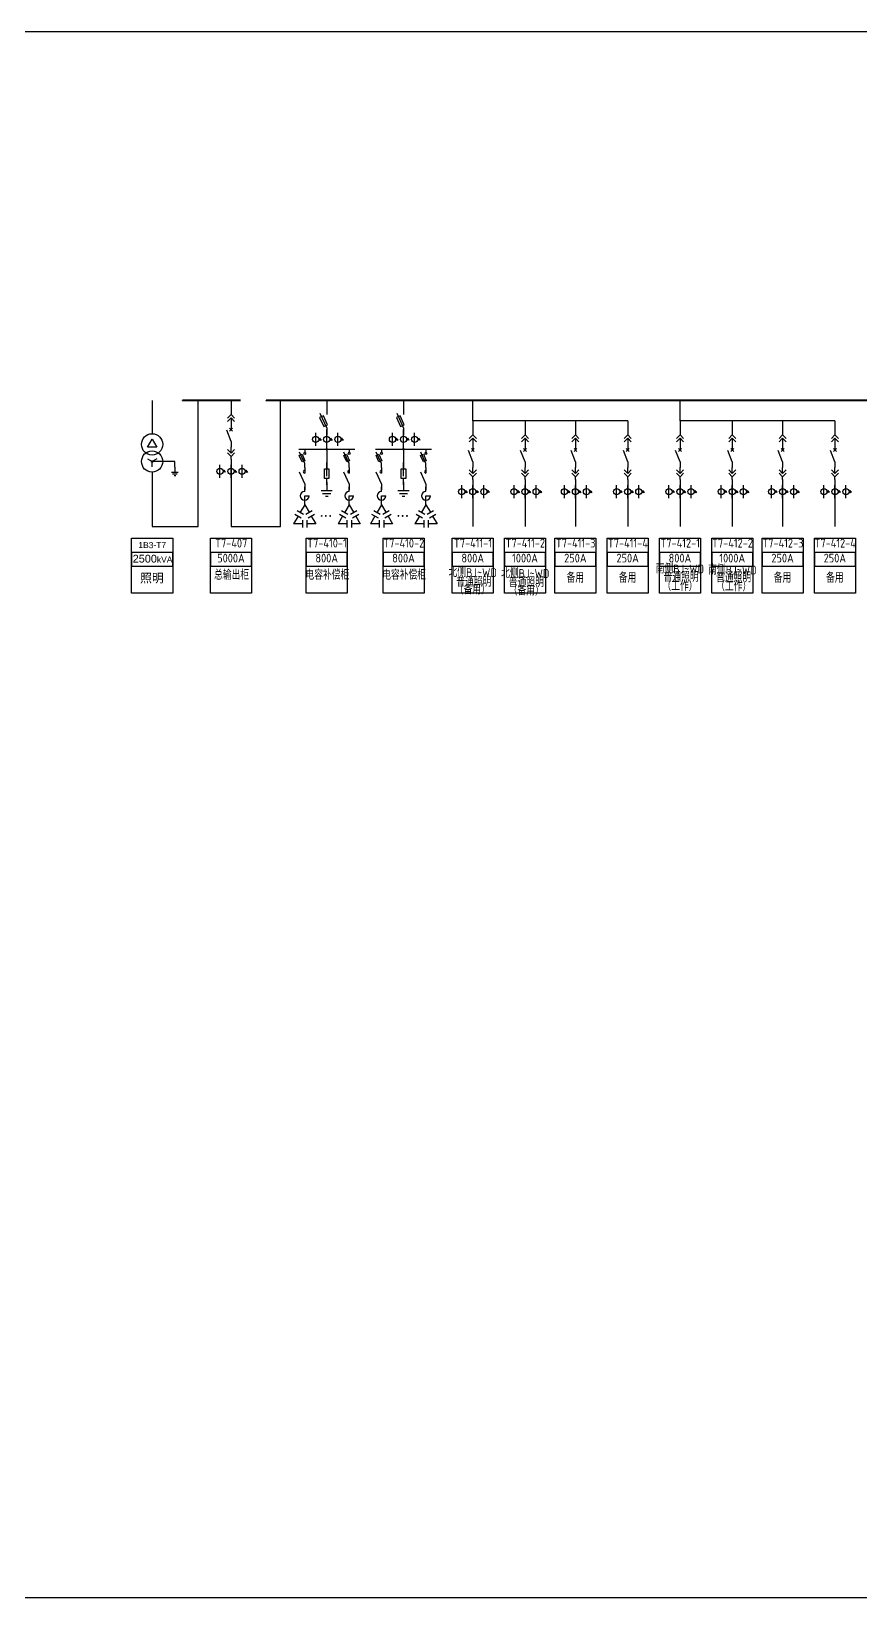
# Model space of a CAD drawing. Header units: millimetres. Extents: x -3460 to -460, y 6070 to 9130.
# Drawn here: x -1056.9 to -951.6, y 8243.4 to 8442.3 of the extents above; entities that cross this region are included whole.
import ezdxf
from ezdxf.enums import TextEntityAlignment as Align

# ---------------------------------------------------------------- set-up
doc = ezdxf.new("R2010")
doc.units = ezdxf.units.MM
doc.header["$LTSCALE"] = 1000
doc.header["$MEASUREMENT"] = 0
doc.linetypes.add('CENTER', pattern=[2, 1.25, -0.25, 0.25, -0.25])
doc.linetypes.add('CONTINOUS', pattern=[0])
doc.styles.add('HZSONG', font='gbenor.shx', dxfattribs={"height": 1200, "bigfont": 'gbcbig.shx'})
doc.styles.get("Standard").update_dxf_attribs({"font": 'arial.ttf'})

# ---------------------------------------------------------------- blocks, each defined once
blk = doc.blocks.new('DYDQAA05')
at = {"color": 0}
blk.add_lwpolyline([(0, 0), (0, -7)], dxfattribs=at)
blk = doc.blocks.new('DYDQAA03')
at = {"color": 0}
for points in [[(0, 0), (0, -1.5)], [(-2.12, -3.62), (0, -1.5)], [(-2.12, -5.62), (0, -3.5)], [(2.12, -3.62), (0, -1.5)], [(2.12, -5.62), (0, -3.5)], [(0, -3.5), (0, -7)]]:
    blk.add_lwpolyline(points, dxfattribs=at)
blk = doc.blocks.new('DYDQAA09')
at = {"color": 0}
blk.add_lwpolyline([(0, 0), (0, -3.5)], dxfattribs=at)
blk.add_lwpolyline([(0, 0), (0, -3.5)], dxfattribs=at)
blk.add_lwpolyline([(0, 0), (0, -3.5)], dxfattribs=at)
blk.add_lwpolyline([(0, 0), (0, -3.5)], dxfattribs=at)
blk.add_lwpolyline([(0, 0), (0, -3.5)], dxfattribs=at)
blk.add_lwpolyline([(0, 0), (0, -3.5)], dxfattribs=at)
blk.add_lwpolyline([(0, 0), (0, -3.5)], dxfattribs=at)
blk.add_lwpolyline([(0, 0), (0, -3.5)], dxfattribs=at)
blk.add_lwpolyline([(0, 0), (0, -3.5)], dxfattribs=at)
blk = doc.blocks.new('DYDQ0201')
at = {"color": 0}
for points in [[(0.86, -0.86), (-0.86, 0.86)], [(-0.86, -0.86), (0.86, 0.86)], [(0, -7), (-2.61, -0.37)]]:
    blk.add_lwpolyline(points, dxfattribs=at)
blk = doc.blocks.new('DYDQAA04')
at = {"color": 0}
for points in [[(0, -3.5), (0, 0)], [(-2.12, -1.38), (0, -3.5)], [(-2.12, -3.38), (0, -5.5)], [(2.12, -1.38), (0, -3.5)], [(2.12, -3.38), (0, -5.5)], [(0, -7), (0, -5.5)]]:
    blk.add_lwpolyline(points, dxfattribs=at)
blk = doc.blocks.new('A$C03DD39B5')
for p, q in [((417, 475), (283, 392)), ((417, 422), (283, 339)), ((350, 333), (350, 467))]:
    blk.add_line(p, q)
blk.add_lwpolyline([(700, 167), (0, 167)])
blk.add_circle((350, 167), 167)
blk = doc.blocks.new('$element$00000530')
for points in [[(-0.291, -0.342), (-0.139, -0.275), (0.017, -0.625), (-0.136, -0.693), (-0.291, -0.342)], [(0, -1), (0, -0.78), (-0.283, -0.152)], [(-0.05, -0.183), (0.05, -0.183)], [(0, 0), (0, -0.183)]]:
    blk.add_lwpolyline(points)
blk.add_circle((0, -0.233), 0.05)
at = {"flags": 9}
blk.add_attdef('S', (0, 0), '', height=0.00000667, dxfattribs=at)
blk = doc.blocks.new('M_M4')
blk.add_line((-0.25, -0.2), (0, -0.75))
for points in [[(0, 0), (0, -0.25)], [(0, -0.75), (0, -1)]]:
    blk.add_lwpolyline(points)
blk.add_arc((-0.008, -0.192), 0.0589, 81.8699, 278.1301)
at = {"width": 0.8, "flags": 9}
blk.add_attdef('S', (0.25, -0.5), '', height=0.2, dxfattribs=at)
blk = doc.blocks.new('M_M23')
for p, q in [((0, -0.5), (-0.25, -0.5)), ((0, -0.25), (0, -0.5))]:
    blk.add_line(p, q)
for points in [[(0, 0), (0, -0.25)], [(0, -0.75), (0, -1)]]:
    blk.add_lwpolyline(points)
blk.add_arc((0, -0.5), 0.25, 270, 180)
at = {"width": 0.8, "flags": 9}
blk.add_attdef('S', (0.25, -0.5), '', height=0.2, dxfattribs=at)
blk = doc.blocks.new('M_M44IVD')
for points in [[(0, 0), (-0.2, -0.346)], [(0, 0), (0.2, -0.346)], [(-0.3, -0.52), (-0.5, -0.866)], [(-0.444, -0.436), (-0.156, -0.603)], [(-0.344, -0.263), (-0.056, -0.43)], [(-0.1, -0.699), (-0.1, -1.033)], [(0.056, -0.43), (0.344, -0.263)], [(0.1, -0.699), (0.1, -1.033)], [(0.156, -0.603), (0.444, -0.436)], [(0.3, -0.52), (0.5, -0.866)], [(-0.1, -0.866), (-0.5, -0.866)], [(0.5, -0.866), (0.1, -0.866)]]:
    blk.add_lwpolyline(points)
at = {"width": 0.8, "flags": 9}
blk.add_attdef('S', (0.25, -0.5), '', height=0.2, dxfattribs=at)
blk = doc.blocks.new('M_M17')
for p, q in [((-0.1, -0.717), (-0.1, -0.283)), ((-0.1, -0.283), (0.1, -0.283)), ((0, -0.383), (0, -0.717)), ((0.1, -0.283), (0.1, -0.717)), ((0.1, -0.717), (-0.1, -0.717))]:
    blk.add_line(p, q)
for points in [[(0, 0), (0, -0.283)], [(0, -0.717), (0, -1)]]:
    blk.add_lwpolyline(points)
for points in [[(-0.033, -0.567), (0.033, -0.567), (0, -0.367), (0.033, -0.567)], [(0.033, -0.567), (0, -0.367), (-0.033, -0.567), (0.033, -0.567)], [(0, -0.367), (-0.033, -0.567), (0.033, -0.567), (0, -0.367)]]:
    blk.add_solid(points)
at = {"width": 0.8, "flags": 9}
blk.add_attdef('S', (0.25, -0.5), '', height=0.2, dxfattribs=at)
blk = doc.blocks.new('M_M24')
for p, q in [((-0.25, -0.375), (0.25, -0.375)), ((-0.1875, -0.5), (0.1875, -0.5)), ((-0.0625, -0.625), (0.0625, -0.625))]:
    blk.add_line(p, q)
blk.add_lwpolyline([(0, 0), (0, -0.375)])
at = {"width": 0.8, "flags": 9}
blk.add_attdef('S', (0.25, -0.5), '', height=0.2, dxfattribs=at)

msp = doc.modelspace()

# ---------------------------------------------------------------- linework, layer by layer
at = {"color": 0}
for p, q in [((-1041.57, 8395.43, -11620.22), (-1041.57, 8391.19, -16231.15)), ((-1035.71, 8379.41, -16231.15), (-1035.71, 8395.43, -14445.76)), ((-1042.15, 8389.5, -16231.15), (-1041.57, 8390.51, -16231.15)), ((-1042.15, 8389.5, -16231.15), (-1041.57, 8390.51, -16231.15)), ((-1041.57, 8390.51, -16231.15), (-1040.98, 8389.5, -16231.15)), ((-1040.98, 8389.5, -16231.15), (-1042.15, 8389.5, -16231.15)), ((-1042.15, 8388.01, -16231.15), (-1041.57, 8387.67, -16231.15)), ((-1041.58, 8387.77, -16231.15), (-1041.67, 8387.68, -16231.15)), ((-1041.54, 8387.77, -16231.15), (-1041.66, 8387.64, -16231.15)), ((-1041.52, 8387.76, -16231.15), (-1041.66, 8387.62, -16231.15)), ((-1041.61, 8387.76, -16231.15), (-1041.66, 8387.71, -16231.15)), ((-1041.49, 8387.74, -16231.15), (-1041.64, 8387.59, -16231.15)), ((-1041.48, 8387.72, -16231.15), (-1041.62, 8387.58, -16231.15)), ((-1041.47, 8387.69, -16231.15), (-1041.59, 8387.57, -16231.15)), ((-1040.98, 8388.01, -16231.15), (-1041.57, 8387.67, -16231.15)), ((-1041.47, 8387.67, -16231.15), (-1041.57, 8387.57, -16231.15)), ((-1041.57, 8386.99, -16231.15), (-1041.57, 8387.67, -16231.15)), ((-1038.68, 8387.67, -16231.15), (-1041.57, 8387.67, -16231.15)), ((-1041.57, 8386.32, -16231.15), (-1041.57, 8379.41, -16231.15)), ((-1039.09, 8386.32, -16231.15), (-1038.28, 8386.32, -16231.15)), ((-1038.99, 8386.11, -16231.15), (-1038.38, 8386.11, -16231.15)), ((-1038.78, 8385.91, -16231.15), (-1038.58, 8385.91, -16231.15)), ((-1041.57, 8379.41, -16231.15), (-1035.71, 8379.41, -16231.15))]:
    msp.add_line(p, q, dxfattribs=at)
for p, q in [((-1025.26, 8379.41, -14445.76), (-1025.26, 8395.43, -14445.76)), ((-1000.85, 8392.85, -15829.04), (-1000.85, 8395.43, -14445.76)), ((-1000.85, 8392.85, -15829.04), (-1000.85, 8395.43, -14445.76)), ((-974.54, 8392.85, -15829.04), (-974.54, 8395.43, -14445.76)), ((-974.54, 8392.85, -15829.04), (-974.54, 8395.43, -14445.76)), ((-994.22, 8392.85, -15829.08), (-1000.85, 8392.85, -15829.08)), ((-981.18, 8392.85, -15829.08), (-994.22, 8392.85, -15829.08)), ((-967.9, 8392.85, -15829.08), (-974.54, 8392.85, -15829.08)), ((-954.87, 8392.85, -15829.08), (-967.9, 8392.85, -15829.08)), ((-1019.4, 8389.33, -14445.76), (-1019.4, 8389.66, -14445.76)), ((-1009.65, 8389.33, -14445.76), (-1009.65, 8389.66, -14445.76)), ((-1022.2, 8389.23, -14445.76), (-1022.2, 8388.83, -14445.76)), ((-1012.45, 8389.23, -14445.76), (-1012.45, 8388.83, -14445.76)), ((-1031.55, 8387.19, -14445.76), (-1031.55, 8385.55, -14445.76)), ((-1031.55, 8385.55, -14445.76), (-1031.55, 8379.41, -14445.76)), ((-1000.85, 8384.61, -13627.87), (-1000.85, 8382.98, -13627.87)), ((-994.22, 8384.61, -13627.87), (-994.22, 8382.98, -13627.87)), ((-987.82, 8384.61, -13627.87), (-987.82, 8382.98, -13627.87)), ((-981.18, 8384.61, -13627.87), (-981.18, 8382.98, -13627.87)), ((-974.54, 8384.61, -13627.87), (-974.54, 8382.98, -13627.87)), ((-967.9, 8384.61, -13627.87), (-967.9, 8382.98, -13627.87)), ((-961.51, 8384.61, -13627.87), (-961.51, 8382.98, -13627.87)), ((-954.87, 8384.61, -13627.87), (-954.87, 8382.98, -13627.87)), ((-1000.85, 8382.98, -13627.87), (-1000.85, 8379.41, -13627.87)), ((-994.22, 8382.98, -13627.87), (-994.22, 8379.41, -13627.87)), ((-987.82, 8382.98, -13627.87), (-987.82, 8379.41, -13627.87)), ((-981.18, 8382.98, -13627.87), (-981.18, 8379.41, -13627.87)), ((-974.54, 8382.98, -13627.87), (-974.54, 8379.41, -13627.87)), ((-967.9, 8382.98, -13627.87), (-967.9, 8379.41, -13627.87)), ((-961.51, 8382.98, -13627.87), (-961.51, 8379.41, -13627.87)), ((-954.87, 8382.98, -13627.87), (-954.87, 8379.41, -13627.87)), ((-1031.55, 8379.41, -14445.76), (-1025.26, 8379.41, -14445.76))]:
    msp.add_line(p, q)
at = {"linetype": 'Continuous'}
for p, q in [((-1020.27, 8393.82, -14445.76), (-1019.4, 8391.89, -14445.76)), ((-1010.52, 8393.82, -14445.76), (-1009.65, 8391.89, -14445.76)), ((-1019.4, 8391.44, -14445.76), (-1019.4, 8391.74, -14445.76)), ((-1019.4, 8390.98, -14445.76), (-1019.4, 8391.62, -14445.76)), ((-1009.65, 8391.44, -14445.76), (-1009.65, 8391.74, -14445.76)), ((-1009.65, 8390.98, -14445.76), (-1009.65, 8391.62, -14445.76)), ((-1022.95, 8389.23, -14445.76), (-1015.84, 8389.23, -14445.76)), ((-1019.4, 8389.23, -14445.76), (-1019.4, 8386.77, -14445.76)), ((-1013.2, 8389.23, -14445.76), (-1006.09, 8389.23, -14445.76)), ((-1009.65, 8389.23, -14445.76), (-1009.65, 8386.77, -14445.76))]:
    msp.add_line(p, q, dxfattribs=at)
at = {"color": 0, "linetype": 'CENTER', "ltscale": 0.5}
msp.add_line((-1038.68, 8386.93, -16231.15), (-1038.68, 8387.67, -16231.15), dxfattribs=at)
at = {"color": 1, "lineweight": 30, "ltscale": 0.002916}
msp.add_lwpolyline([(-1320, 8442.28), (-582.33, 8442.28), (-582.33, 8243.43), (-1320, 8243.43)], close=True, dxfattribs=at)
at = {"color": 1, "lineweight": 40, "ltscale": 100, "elevation": -14445.76}
for points in [[(-1030.35, 8395.43), (-1037.72, 8395.43), (-1037.72, 8395.43)], [(-840.17, 8395.43), (-1027.07, 8395.43), (-1027.07, 8395.43)]]:
    msp.add_lwpolyline(points, dxfattribs=at)
at = {"linetype": 'Continuous', "elevation": -14445.76}
for points in [[(-1019.4, 8395.43), (-1019.4, 8393.65)], [(-1019.4, 8394.52), (-1019.4, 8393.65)], [(-1009.65, 8395.43), (-1009.65, 8393.65)], [(-1009.65, 8394.52), (-1009.65, 8393.65)], [(-1019.4, 8391.89), (-1019.4, 8391.01)], [(-1009.65, 8391.89), (-1009.65, 8391.01)]]:
    msp.add_lwpolyline(points, dxfattribs=at)
for points in [[(-1019.78, 8392.1), (-1019.3, 8392.32), (-1019.83, 8393.48), (-1020.31, 8393.26)], [(-1010.03, 8392.1), (-1009.55, 8392.32), (-1010.08, 8393.48), (-1010.56, 8393.26)]]:
    msp.add_lwpolyline(points, close=True, dxfattribs=at)
at = {"color": 0, "elevation": -16231.15}
msp.add_lwpolyline([(-1038.68, 8386.93), (-1038.68, 8386.32)], dxfattribs=at)
at = {"lineweight": -2, "ltscale": 100, "elevation": -14732.04}
for points in [[(-1020.1, 8380.76, 0.117, 0.117, 1), (-1019.99, 8380.76, 0.117, 0.117, 1)], [(-1019.57, 8380.76, 0.117, 0.117, 1), (-1019.45, 8380.76, 0.117, 0.117, 1)], [(-1019.02, 8380.76, 0.117, 0.117, 1), (-1018.9, 8380.76, 0.117, 0.117, 1)], [(-1010.36, 8380.76, 0.117, 0.117, 1), (-1010.24, 8380.76, 0.117, 0.117, 1)], [(-1009.82, 8380.76, 0.117, 0.117, 1), (-1009.7, 8380.76, 0.117, 0.117, 1)], [(-1009.27, 8380.76, 0.117, 0.117, 1), (-1009.15, 8380.76, 0.117, 0.117, 1)]]:
    msp.add_lwpolyline(points, format="xyseb", close=True, dxfattribs=at)
for points, elevation in [([(-1044.17, 8377.92), (-1038.96, 8377.92), (-1038.96, 8370.97), (-1044.17, 8370.97)], -15263.7), ([(-1034.16, 8377.92), (-1028.95, 8377.92), (-1028.95, 8370.97), (-1034.16, 8370.97)], -15263.7), ([(-1022, 8377.92), (-1016.79, 8377.92), (-1016.79, 8370.97), (-1022, 8370.97)], -14289.39), ([(-1012.25, 8377.92), (-1007.04, 8377.92), (-1007.04, 8370.97), (-1012.25, 8370.97)], -14289.39), ([(-1003.46, 8377.92), (-998.25, 8377.92), (-998.25, 8370.97), (-1003.46, 8370.97)], -14445.81), ([(-996.82, 8377.92), (-991.61, 8377.92), (-991.61, 8370.97), (-996.82, 8370.97)], -14445.81), ([(-990.43, 8377.92), (-985.22, 8377.92), (-985.22, 8370.97), (-990.43, 8370.97)], -14445.81), ([(-983.79, 8377.92), (-978.58, 8377.92), (-978.58, 8370.97), (-983.79, 8370.97)], -14445.81), ([(-977.15, 8377.92), (-971.94, 8377.92), (-971.94, 8370.97), (-977.15, 8370.97)], -14445.81), ([(-970.51, 8377.92), (-965.3, 8377.92), (-965.3, 8370.97), (-970.51, 8370.97)], -14445.81), ([(-964.11, 8377.92), (-958.91, 8377.92), (-958.91, 8370.97), (-964.11, 8370.97)], -14445.81), ([(-957.48, 8377.92), (-952.27, 8377.92), (-952.27, 8370.97), (-957.48, 8370.97)], -14445.81), ([(-1044.17, 8374.37), (-1038.96, 8374.37), (-1038.96, 8376.1), (-1044.17, 8376.1)], -15263.7), ([(-1034.16, 8374.37), (-1028.95, 8374.37), (-1028.95, 8376.1), (-1034.16, 8376.1)], -15263.7), ([(-1022, 8374.37), (-1016.79, 8374.37), (-1016.79, 8376.1), (-1022, 8376.1)], -14289.39), ([(-1012.25, 8374.37), (-1007.04, 8374.37), (-1007.04, 8376.1), (-1012.25, 8376.1)], -14289.39), ([(-1003.46, 8374.37), (-998.25, 8374.37), (-998.25, 8376.1), (-1003.46, 8376.1)], -14445.81), ([(-996.82, 8374.37), (-991.61, 8374.37), (-991.61, 8376.1), (-996.82, 8376.1)], -14445.81), ([(-990.43, 8374.37), (-985.22, 8374.37), (-985.22, 8376.1), (-990.43, 8376.1)], -14445.81), ([(-983.79, 8374.37), (-978.58, 8374.37), (-978.58, 8376.1), (-983.79, 8376.1)], -14445.81), ([(-977.15, 8374.37), (-971.94, 8374.37), (-971.94, 8376.1), (-977.15, 8376.1)], -14445.81), ([(-970.51, 8374.37), (-965.3, 8374.37), (-965.3, 8376.1), (-970.51, 8376.1)], -14445.81), ([(-964.11, 8374.37), (-958.91, 8374.37), (-958.91, 8376.1), (-964.11, 8376.1)], -14445.81), ([(-957.48, 8374.37), (-952.27, 8374.37), (-952.27, 8376.1), (-957.48, 8376.1)], -14445.81)]:
    msp.add_lwpolyline(points, close=True, dxfattribs=dict(elevation=elevation))
at = {"color": 0, "linetype": 'CONTINOUS'}
for centre in [(-1041.57, 8389.84, -16231.15), (-1041.57, 8387.67, -16231.15)]:
    msp.add_circle(centre, 1.35, dxfattribs=at)
at = {"color": 0}
msp.add_circle((-1041.57, 8387.67, -16231.15), 0.101, dxfattribs=at)
for centre in [(-1019.4, 8389.23, -14445.76), (-1009.65, 8389.23, -14445.76)]:
    msp.add_circle(centre, 0.0936)

# ---------------------------------------------------------------- block references
for name, p, xscale, yscale, zscale in [('DYDQAA03', (-1031.55, 8393.94, -16646.97), 0.2128954749704126, 0.2128954749704126, 0.2128954749704126), ('DYDQAA05', (-1031.55, 8395.43, -16646.97), 0.2128954749704126, 0.2128954749704126, 0.2128954749704126), ('DYDQ0201', (-1031.55, 8391.71, -16646.97), 0.2128954749704126, 0.2128954749704126, 0.2128954749704126), ('DYDQAA09', (-1031.55, 8392.45, -16646.97), 0.2128954749704126, 0.2128954749704126, 0.2128954749704126), ('DYDQAA05', (-1000.85, 8392.85, -15829.08), 0.2128954749704126, 0.2128954749704126, 0.2128954749704126), ('DYDQAA05', (-994.22, 8392.85, -15829.08), 0.2128954749704126, 0.2128954749704126, 0.2128954749704126), ('DYDQAA05', (-987.82, 8392.85, -15829.08), 0.2128954749704126, 0.2128954749704126, 0.2128954749704126), ('DYDQAA05', (-981.18, 8392.85, -15829.08), 0.2128954749704126, 0.2128954749704126, 0.2128954749704126), ('DYDQAA05', (-974.54, 8392.85, -15829.08), 0.2128954749704126, 0.2128954749704126, 0.2128954749704126), ('DYDQAA05', (-967.9, 8392.85, -15829.08), 0.2128954749704126, 0.2128954749704126, 0.2128954749704126), ('DYDQAA05', (-961.51, 8392.85, -15829.08), 0.2128954749704126, 0.2128954749704126, 0.2128954749704126), ('DYDQAA05', (-954.87, 8392.85, -15829.08), 0.2128954749704126, 0.2128954749704126, 0.2128954749704126), ('DYDQAA09', (-1031.55, 8390.22, -16646.97), 0.2128954749704126, 0.2128954749704126, 0.2128954749704126), ('DYDQAA03', (-1000.85, 8391.36, -15829.08), 0.2128954749704126, 0.2128954749704126, 0.2128954749704126), ('DYDQAA09', (-1000.85, 8389.87, -15829.08), 0.2128954749704126, 0.2128954749704126, 0.2128954749704126), ('DYDQAA03', (-994.22, 8391.36, -15829.08), 0.2128954749704126, 0.2128954749704126, 0.2128954749704126), ('DYDQAA09', (-994.22, 8389.87, -15829.08), 0.2128954749704126, 0.2128954749704126, 0.2128954749704126), ('DYDQAA03', (-987.82, 8391.36, -15829.08), 0.2128954749704126, 0.2128954749704126, 0.2128954749704126), ('DYDQAA09', (-987.82, 8389.87, -15829.08), 0.2128954749704126, 0.2128954749704126, 0.2128954749704126), ('DYDQAA03', (-981.18, 8391.36, -15829.08), 0.2128954749704126, 0.2128954749704126, 0.2128954749704126), ('DYDQAA09', (-981.18, 8389.87, -15829.08), 0.2128954749704126, 0.2128954749704126, 0.2128954749704126), ('DYDQAA03', (-974.54, 8391.36, -15829.08), 0.2128954749704126, 0.2128954749704126, 0.2128954749704126), ('DYDQAA09', (-974.54, 8389.87, -15829.08), 0.2128954749704126, 0.2128954749704126, 0.2128954749704126), ('DYDQAA03', (-967.9, 8391.36, -15829.08), 0.2128954749704126, 0.2128954749704126, 0.2128954749704126), ('DYDQAA09', (-967.9, 8389.87, -15829.08), 0.2128954749704126, 0.2128954749704126, 0.2128954749704126), ('DYDQAA03', (-961.51, 8391.36, -15829.08), 0.2128954749704126, 0.2128954749704126, 0.2128954749704126), ('DYDQAA09', (-961.51, 8389.87, -15829.08), 0.2128954749704126, 0.2128954749704126, 0.2128954749704126), ('DYDQAA03', (-954.87, 8391.36, -15829.08), 0.2128954749704126, 0.2128954749704126, 0.2128954749704126), ('DYDQAA09', (-954.87, 8389.87, -15829.08), 0.2128954749704126, 0.2128954749704126, 0.2128954749704126), ('DYDQAA04', (-1031.55, 8389.47, -16646.97), 0.2128954749704126, 0.2128954749704126, 0.2128954749704126), ('DYDQAA09', (-1031.55, 8387.98, -16646.97), 0.2128954749704126, 0.2128954749704126, 0.2128954749704126), ('DYDQ0201', (-1000.85, 8389.13, -15829.08), 0.2128954749704126, 0.2128954749704126, 0.2128954749704126), ('DYDQAA09', (-1000.85, 8387.64, -15829.08), 0.2128954749704126, 0.2128954749704126, 0.2128954749704126), ('DYDQ0201', (-994.22, 8389.13, -15829.08), 0.2128954749704126, 0.2128954749704126, 0.2128954749704126), ('DYDQAA09', (-994.22, 8387.64, -15829.08), 0.2128954749704126, 0.2128954749704126, 0.2128954749704126), ('DYDQ0201', (-987.82, 8389.13, -15829.08), 0.2128954749704126, 0.2128954749704126, 0.2128954749704126), ('DYDQAA09', (-987.82, 8387.64, -15829.08), 0.2128954749704126, 0.2128954749704126, 0.2128954749704126), ('DYDQ0201', (-981.18, 8389.13, -15829.08), 0.2128954749704126, 0.2128954749704126, 0.2128954749704126), ('DYDQAA09', (-981.18, 8387.64, -15829.08), 0.2128954749704126, 0.2128954749704126, 0.2128954749704126), ('DYDQ0201', (-974.54, 8389.13, -15829.08), 0.2128954749704126, 0.2128954749704126, 0.2128954749704126), ('DYDQAA09', (-974.54, 8387.64, -15829.08), 0.2128954749704126, 0.2128954749704126, 0.2128954749704126), ('DYDQ0201', (-967.9, 8389.13, -15829.08), 0.2128954749704126, 0.2128954749704126, 0.2128954749704126), ('DYDQAA09', (-967.9, 8387.64, -15829.08), 0.2128954749704126, 0.2128954749704126, 0.2128954749704126), ('DYDQ0201', (-961.51, 8389.13, -15829.08), 0.2128954749704126, 0.2128954749704126, 0.2128954749704126), ('DYDQAA09', (-961.51, 8387.64, -15829.08), 0.2128954749704126, 0.2128954749704126, 0.2128954749704126), ('DYDQ0201', (-954.87, 8389.13, -15829.08), 0.2128954749704126, 0.2128954749704126, 0.2128954749704126), ('DYDQAA09', (-954.87, 8387.64, -15829.08), 0.2128954749704126, 0.2128954749704126, 0.2128954749704126), ('M_M4', (-1022.2, 8386.9, -14445.76), 2.806650000002905, 2.806650000002905, 2.806650000002905), ('M_M4', (-1016.55, 8386.9, -14445.76), 2.806650000002905, 2.806650000002905, 2.806650000002905), ('M_M4', (-1012.45, 8386.9, -14445.76), 2.806650000002905, 2.806650000002905, 2.806650000002905), ('M_M4', (-1006.8, 8386.9, -14445.76), 2.806650000002905, 2.806650000002905, 2.806650000002905), ('DYDQAA04', (-1000.85, 8386.89, -15829.08), 0.2128954749704126, 0.2128954749704126, 0.2128954749704126), ('DYDQAA04', (-994.22, 8386.89, -15829.08), 0.2128954749704126, 0.2128954749704126, 0.2128954749704126), ('DYDQAA04', (-987.82, 8386.89, -15829.08), 0.2128954749704126, 0.2128954749704126, 0.2128954749704126), ('DYDQAA04', (-981.18, 8386.89, -15829.08), 0.2128954749704126, 0.2128954749704126, 0.2128954749704126), ('DYDQAA04', (-974.54, 8386.89, -15829.08), 0.2128954749704126, 0.2128954749704126, 0.2128954749704126), ('DYDQAA04', (-967.9, 8386.89, -15829.08), 0.2128954749704126, 0.2128954749704126, 0.2128954749704126), ('DYDQAA04', (-961.51, 8386.89, -15829.08), 0.2128954749704126, 0.2128954749704126, 0.2128954749704126), ('DYDQAA04', (-954.87, 8386.89, -15829.08), 0.2128954749704126, 0.2128954749704126, 0.2128954749704126), ('M_M23', (-1022.2, 8382.19, -14445.76), -2.245320000002324, -2.245320000002324, 2.245320000002251), ('M_M24', (-1019.4, 8385.03, -14445.76), 2.806650000002905, 2.806650000002905, 2.806650000002905), ('M_M23', (-1016.55, 8382.19, -14445.76), -2.245320000002324, -2.245320000002324, 2.245320000002251), ('M_M23', (-1012.45, 8382.19, -14445.76), -2.245320000002324, -2.245320000002324, 2.245320000002251), ('M_M24', (-1009.65, 8385.03, -14445.76), 2.806650000002905, 2.806650000002905, 2.806650000002905), ('M_M23', (-1006.8, 8382.19, -14445.76), -2.245320000002324, -2.245320000002324, 2.245320000002251), ('DYDQAA09', (-1000.85, 8385.4, -15829.08), 0.2128954749704126, 0.2128954749704126, 0.2128954749704126), ('DYDQAA09', (-994.22, 8385.4, -15829.08), 0.2128954749704126, 0.2128954749704126, 0.2128954749704126), ('DYDQAA09', (-987.82, 8385.4, -15829.08), 0.2128954749704126, 0.2128954749704126, 0.2128954749704126), ('DYDQAA09', (-981.18, 8385.4, -15829.08), 0.2128954749704126, 0.2128954749704126, 0.2128954749704126), ('DYDQAA09', (-974.54, 8385.4, -15829.08), 0.2128954749704126, 0.2128954749704126, 0.2128954749704126), ('DYDQAA09', (-967.9, 8385.4, -15829.08), 0.2128954749704126, 0.2128954749704126, 0.2128954749704126), ('DYDQAA09', (-961.51, 8385.4, -15829.08), 0.2128954749704126, 0.2128954749704126, 0.2128954749704126), ('DYDQAA09', (-954.87, 8385.4, -15829.08), 0.2128954749704126, 0.2128954749704126, 0.2128954749704126), ('M_M44IVD', (-1022.2, 8382.19, -14445.76), 2.806650000002905, 2.806650000002905, 2.806650000002905), ('M_M44IVD', (-1016.55, 8382.19, -14445.76), 2.806650000002905, 2.806650000002905, 2.806650000002905), ('M_M44IVD', (-1012.45, 8382.19, -14445.76), 2.806650000002905, 2.806650000002905, 2.806650000002905), ('M_M44IVD', (-1006.8, 8382.19, -14445.76), 2.806650000002905, 2.806650000002905, 2.806650000002905)]:
    msp.add_blockref(name, p, dxfattribs=dict(xscale=xscale, yscale=yscale, zscale=zscale))
at = {"linetype": 'Continuous', "xscale": 0.002338875, "yscale": 0.002338875, "zscale": 0.002338875, "rotation": 270}
for p in [(-1021.19, 8391.3, -14445.76), (-1019.79, 8391.3, -14445.76), (-1018.38, 8391.3, -14445.76), (-1011.44, 8391.3, -14445.76), (-1010.04, 8391.3, -14445.76), (-1008.63, 8391.3, -14445.76), (-1033.35, 8387.24, -14445.76), (-1031.94, 8387.24, -14445.76), (-1030.54, 8387.24, -14445.76), (-1002.65, 8384.66, -13627.87), (-1001.24, 8384.66, -13627.87), (-999.84, 8384.66, -13627.87), (-996.01, 8384.66, -13627.87), (-994.61, 8384.66, -13627.87), (-993.2, 8384.66, -13627.87), (-989.61, 8384.66, -13627.87), (-988.21, 8384.66, -13627.87), (-986.81, 8384.66, -13627.87), (-982.98, 8384.66, -13627.87), (-981.57, 8384.66, -13627.87), (-980.17, 8384.66, -13627.87), (-976.34, 8384.66, -13627.87), (-974.93, 8384.66, -13627.87), (-973.53, 8384.66, -13627.87), (-969.7, 8384.66, -13627.87), (-968.29, 8384.66, -13627.87), (-966.89, 8384.66, -13627.87), (-963.3, 8384.66, -13627.87), (-961.9, 8384.66, -13627.87), (-960.5, 8384.66, -13627.87), (-956.66, 8384.66, -13627.87), (-955.26, 8384.66, -13627.87), (-953.86, 8384.66, -13627.87)]:
    msp.add_blockref('A$C03DD39B5', p, dxfattribs=at)
at = {"linetype": 'Continuous', "xscale": 2.338875, "yscale": 2.338875, "zscale": 2.338875}
for p in [(-1022.2, 8389.23, -14445.76), (-1016.55, 8389.23, -14445.76), (-1012.45, 8389.23, -14445.76), (-1006.8, 8389.23, -14445.76)]:
    msp.add_blockref('$element$00000530', p, dxfattribs=at)
at = {"xscale": 2.806650000002905, "yscale": 2.806650000002905, "zscale": 2.806650000002905, "rotation": 180}
for p in [(-1019.4, 8384.72, -14445.76), (-1009.65, 8384.72, -14445.76)]:
    msp.add_blockref('M_M17', p, dxfattribs=at)

# ---------------------------------------------------------------- texts
at = {"color": 7, "lineweight": 0, "style": 'HZSONG'}
for s, p in [('T7-407', (-1031.53, 8376.75, -16646.97)), ('T7-410-1', (-1019.37, 8376.75, -15672.67)), ('T7-410-2', (-1009.62, 8376.75, -15672.67)), ('T7-411-1', (-1000.83, 8376.75, -15829.08)), ('T7-411-2', (-994.19, 8376.75, -15829.08)), ('T7-411-3', (-987.79, 8376.75, -15829.08)), ('T7-411-4', (-981.16, 8376.75, -15829.08)), ('T7-412-1', (-974.52, 8376.75, -15829.08)), ('T7-412-2', (-967.88, 8376.75, -15829.08)), ('T7-412-3', (-961.48, 8376.75, -15829.08)), ('T7-412-4', (-954.84, 8376.75, -15829.08)), ('5000A', (-1031.56, 8374.85, -16646.97)), ('800A', (-1019.4, 8374.85, -15672.67)), ('800A', (-1009.65, 8374.85, -15672.67)), ('800A', (-1000.86, 8374.85, -15829.08)), ('1000A', (-994.22, 8374.85, -15829.08)), ('250A', (-987.83, 8374.85, -15829.08)), ('250A', (-981.19, 8374.85, -15829.08)), ('800A', (-974.55, 8374.85, -15829.08)), ('1000A', (-967.91, 8374.85, -15829.08)), ('250A', (-961.52, 8374.85, -15829.08)), ('250A', (-954.88, 8374.85, -15829.08)), ('总输出柜', (-1031.48, 8372.67, -16646.97)), ('电容补偿柜', (-1019.32, 8372.67, -15672.67)), ('电容补偿柜', (-1009.57, 8372.67, -15672.67)), ('北侧BJ~WD', (-1000.87, 8373.01, -15450.28)), ('北侧BJ~WD', (-994.2, 8372.89, -12732.18)), ('南侧BJ~WD', (-974.56, 8373.47, -15450.28)), ('普通照明', (-974.41, 8372.42, -15323.98)), ('南侧BJ~WD', (-967.89, 8373.33, -12732.18)), ('普通照明', (-1000.73, 8371.79, -15323.98)), ('（备用）', (-1000.91, 8370.81, 5562.51)), ('普通照明', (-994.05, 8371.74, -12605.88)), ('（备用）', (-994.07, 8370.68, 5562.51)), ('备用', (-987.84, 8372.3, -12399.88)), ('备用', (-981.2, 8372.3, -12399.88)), ('（工作）', (-974.55, 8371.25, -9887.77)), ('普通照明', (-967.74, 8372.36, -12605.88)), ('（工作）', (-967.72, 8371.22, -9887.77)), ('备用', (-961.53, 8372.3, -12399.88)), ('备用', (-954.89, 8372.3, -12399.88))]:
    msp.add_text(s, height=1.114, dxfattribs=at).set_placement(p, align=Align.CENTER)
for s, insert, char_height, width, attachment_point in [('{\\H0.9x;2500\\H0.77778x;kVA', (-1044.04, 8375.83, -16552.08), 1.1, 1.1343, 1), ('1B3-T7\\P', (-1043.32, 8377.44, -11263.73), 0.77, 1.1343, 1), ('\\pi1.07126;{\\fSimSun|b0|i0|c134|p2;照明}', (-1044.17, 8372.8, -15263.7), 1.1, 5.0062, 4)]:
    msp.add_mtext(s, dxfattribs=dict(insert=insert, char_height=char_height, width=width, attachment_point=attachment_point))

doc.saveas('drawing.dxf')
